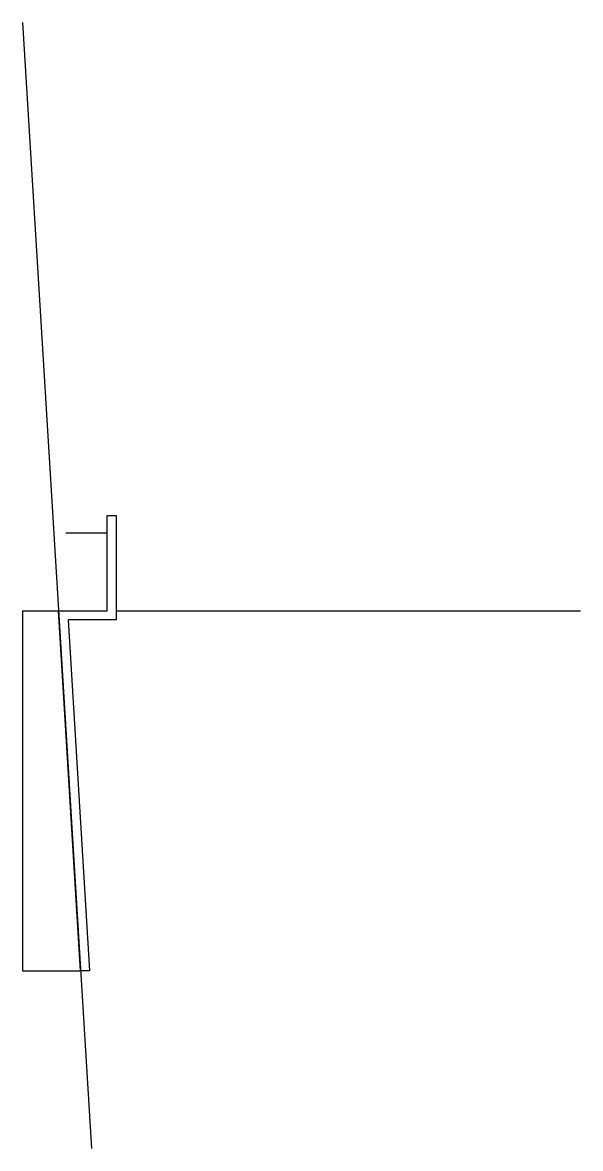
# Model space of a CAD drawing. Header units: millimetres. Extents: x 0 to 155, y -149 to 163.
import ezdxf

# ---------------------------------------------------------------- set-up
doc = ezdxf.new("R2010")
doc.units = ezdxf.units.MM
doc.layers.get('0').update_dxf_attribs({"linetype": 'CONTINUOUS'})

msp = doc.modelspace()

# ---------------------------------------------------------------- linework, layer by layer
for p, q in [((0, 163.5), (19.14, -149.42)), ((23.5, 21.59), (12, 21.59)), ((0, 0), (10, 0)), ((0, 0), (23.5, 0)), ((0, 0), (0, -100)), ((10, 0), (23.5, 0)), ((26, 0), (155, 0)), ((0, -100), (16.12, -100))]:
    msp.add_line(p, q)
msp.add_lwpolyline([(23.5, 0), (23.5, 26.5), (26, 26.5), (26, 0), (26, -2.5), (12.66, -2.5), (18.62, -100), (16.12, -100), (10, 0)], close=True)

doc.saveas('drawing.dxf')
